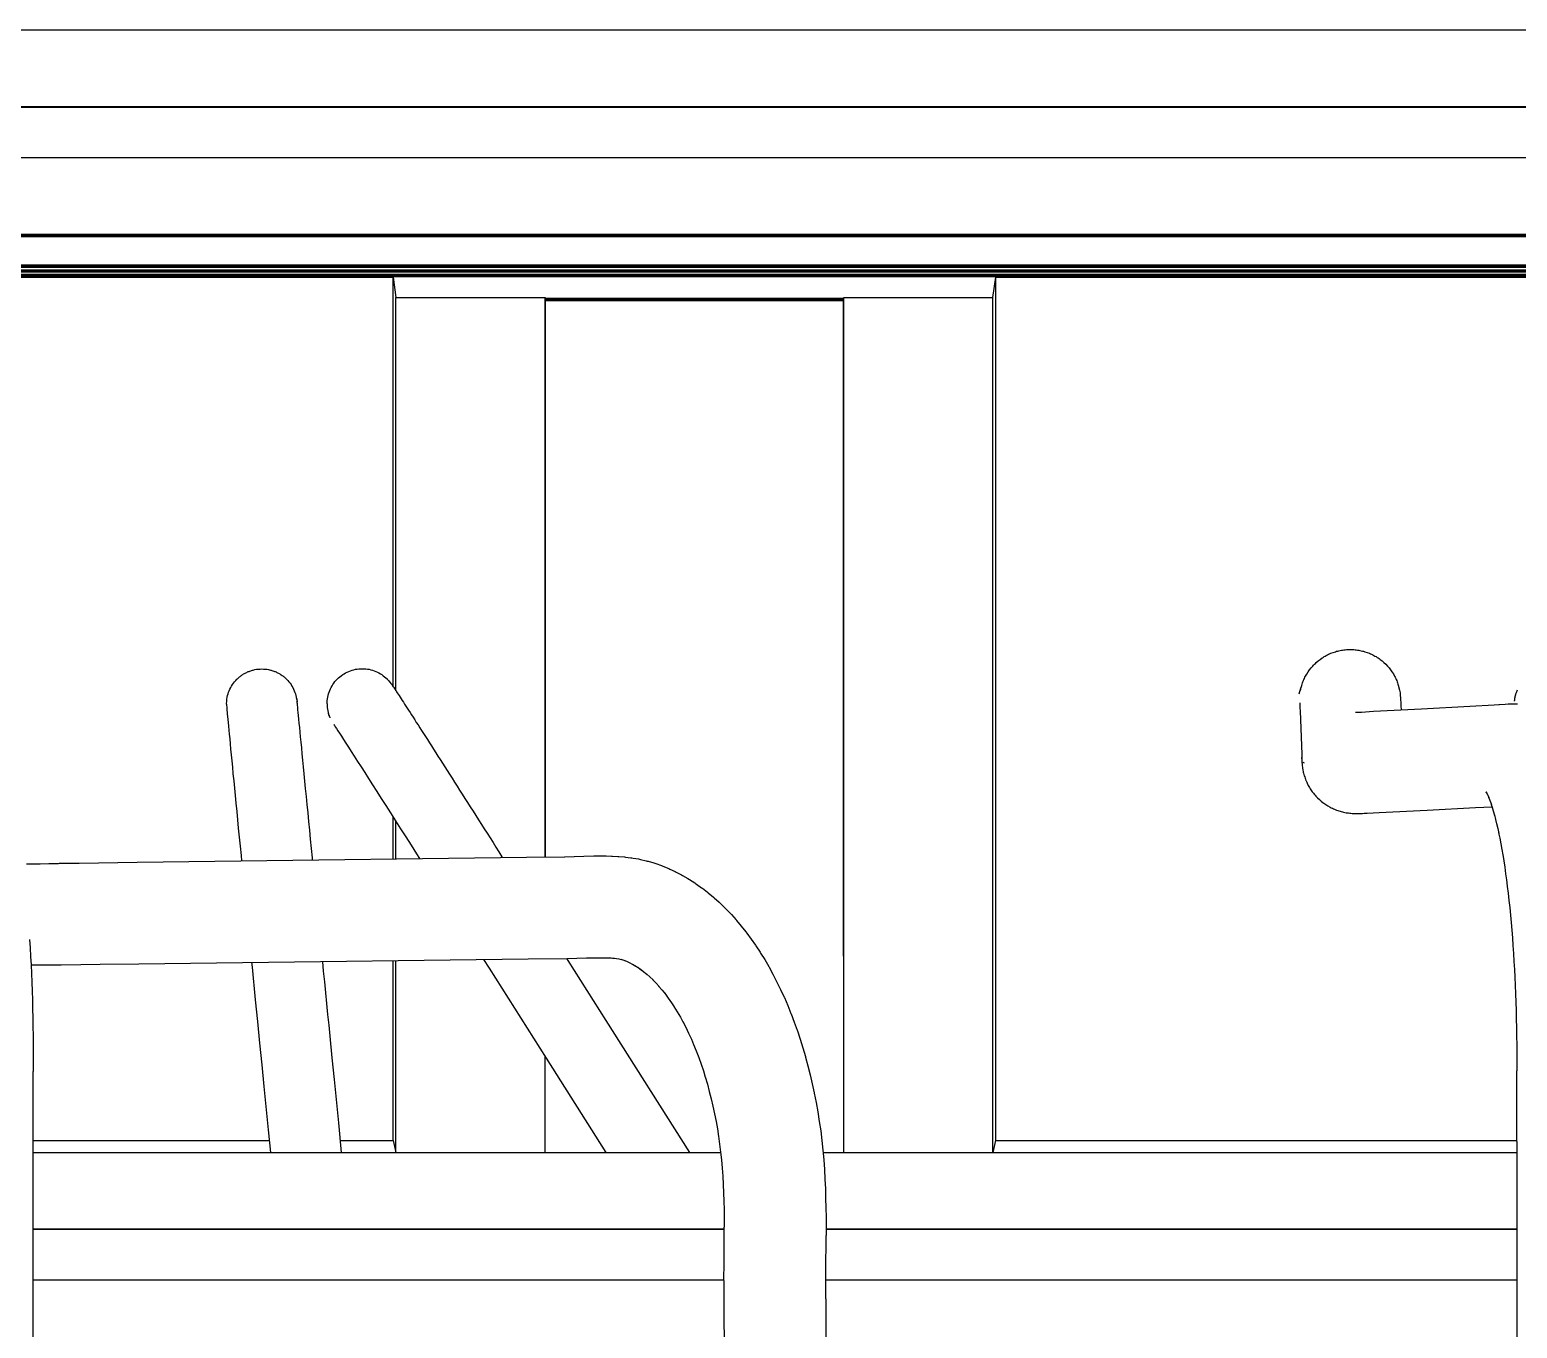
# Model space of a CAD drawing. Header units: millimetres. Extents: x -242 to 242, y -257 to 254.
# Drawn here: x -66 to 81.7, y 124.9 to 253.9 of the extents above; entities that cross this region are included whole.
import ezdxf

# ---------------------------------------------------------------- set-up
doc = ezdxf.new("R2010")
doc.units = ezdxf.units.MM
doc.layers.add('VISIBLE', color=7, linetype='Continuous')

msp = doc.modelspace()

# ---------------------------------------------------------------- linework, layer by layer
at = {"layer": 'VISIBLE'}
for p, q in [((-205.68, 253.92), (205.68, 253.92)), ((-204.15, 246.31), (204.15, 246.31)), ((-198, 246.23), (198, 246.23)), ((-204.15, 241.23), (204.15, 241.23)), ((-205.68, 233.61), (205.68, 233.61)), ((-197.98, 233.52), (197.98, 233.52)), ((-197.98, 233.46), (197.98, 233.46)), ((-197.86, 233.37), (197.86, 233.37)), ((-196.42, 230.56), (196.42, 230.56)), ((-195.41, 230.48), (195.41, 230.48)), ((-195.41, 230.42), (195.41, 230.42)), ((-195.28, 230.33), (195.28, 230.33)), ((-195.08, 230.09), (195.08, 230.09)), ((-195, 230.01), (195, 230.01)), ((-194.96, 229.95), (194.96, 229.95)), ((-194.88, 229.86), (194.88, 229.86)), ((-194.69, 229.63), (194.69, 229.63)), ((-194.62, 229.55), (194.62, 229.55)), ((-194.57, 229.49), (194.57, 229.49)), ((-194.49, 229.4), (194.49, 229.4)), ((-190.47, 229.36), (-29.92, 229.36)), ((-35.58, 229.36), (-35.58, 229.4)), ((-35.57, 229.36), (-35.57, 229.4)), ((-29.92, 188.66), (-29.92, 229.36)), ((-29.92, 229.36), (-29.65, 227.32)), ((29.65, 227.32), (29.92, 229.36)), ((29.92, 143.6), (29.92, 229.36)), ((29.92, 229.36), (190.47, 229.36)), ((35.57, 229.36), (35.57, 229.4)), ((35.58, 229.36), (35.58, 229.4)), ((-29.65, 188.26), (-29.65, 227.32)), ((-29.65, 227.32), (-14.83, 227.32)), ((-14.83, 171.76), (-14.83, 227.32)), ((-14.83, 227.32), (-14.81, 227.07)), ((-14.82, 227.25), (14.82, 227.25)), ((-14.82, 227.17), (14.82, 227.17)), ((-14.81, 227.11), (14.81, 227.11)), ((-14.81, 171.76), (-14.81, 227.07)), ((-14.81, 227.03), (14.81, 227.03)), ((14.81, 227.07), (14.83, 227.32)), ((14.81, 161.91), (14.81, 227.07)), ((14.83, 142.39), (14.83, 227.32)), ((14.83, 227.32), (29.65, 227.32)), ((29.65, 142.39), (29.65, 227.32)), ((63.43, 192.07), (63.67, 192.14)), ((63.67, 192.14), (63.78, 192.18)), ((63.78, 192.18), (63.9, 192.21)), ((63.9, 192.21), (64.02, 192.24)), ((64.02, 192.24), (64.14, 192.26)), ((64.14, 192.26), (64.26, 192.29)), ((64.26, 192.29), (64.38, 192.31)), ((64.38, 192.31), (64.51, 192.32)), ((64.51, 192.32), (64.63, 192.34)), ((64.63, 192.34), (64.75, 192.35)), ((64.75, 192.35), (64.87, 192.35)), ((64.87, 192.35), (65, 192.36)), ((65, 192.36), (65.12, 192.36)), ((65.12, 192.36), (65.24, 192.36)), ((65.24, 192.36), (65.37, 192.35)), ((65.37, 192.35), (65.49, 192.35)), ((65.49, 192.35), (65.61, 192.34)), ((65.61, 192.34), (65.73, 192.32)), ((65.73, 192.32), (65.85, 192.31)), ((65.85, 192.31), (65.98, 192.29)), ((65.98, 192.29), (66.1, 192.26)), ((66.1, 192.26), (66.22, 192.24)), ((66.22, 192.24), (66.34, 192.21)), ((66.34, 192.21), (66.46, 192.18)), ((66.46, 192.18), (66.57, 192.14)), ((66.57, 192.14), (66.81, 192.07)), ((61.24, 190.53), (61.32, 190.62)), ((61.32, 190.62), (61.41, 190.71)), ((61.41, 190.71), (61.49, 190.8)), ((61.49, 190.81), (61.58, 190.89)), ((61.49, 190.8), (61.49, 190.81)), ((61.58, 190.89), (61.67, 190.98)), ((61.67, 190.98), (61.76, 191.06)), ((61.76, 191.06), (61.94, 191.22)), ((61.94, 191.22), (62.14, 191.37)), ((62.14, 191.37), (62.34, 191.52)), ((62.34, 191.52), (62.44, 191.58)), ((62.44, 191.58), (62.54, 191.65)), ((62.54, 191.65), (62.65, 191.71)), ((62.65, 191.71), (62.76, 191.77)), ((62.76, 191.77), (62.87, 191.83)), ((62.87, 191.83), (62.98, 191.88)), ((62.98, 191.88), (63.09, 191.93)), ((63.09, 191.93), (63.2, 191.98)), ((63.2, 191.98), (63.43, 192.07)), ((66.81, 192.07), (67.04, 191.98)), ((67.04, 191.98), (67.15, 191.93)), ((67.15, 191.93), (67.26, 191.88)), ((67.26, 191.88), (67.37, 191.83)), ((67.37, 191.83), (67.48, 191.77)), ((67.48, 191.77), (67.59, 191.71)), ((67.59, 191.71), (67.7, 191.65)), ((67.7, 191.65), (67.8, 191.58)), ((67.8, 191.58), (67.9, 191.52)), ((67.9, 191.52), (68, 191.45)), ((68, 191.45), (68.1, 191.37)), ((68.1, 191.37), (68.3, 191.22)), ((68.3, 191.22), (68.48, 191.06)), ((68.48, 191.06), (68.66, 190.89)), ((68.66, 190.89), (68.83, 190.72)), ((68.83, 190.72), (68.99, 190.53)), ((-45.79, 189.01), (-45.68, 189.15)), ((-45.68, 189.15), (-45.57, 189.28)), ((-45.57, 189.28), (-45.45, 189.4)), ((-45.45, 189.4), (-45.39, 189.46)), ((-45.39, 189.46), (-45.33, 189.52)), ((-45.33, 189.52), (-45.27, 189.58)), ((-45.27, 189.58), (-45.2, 189.63)), ((-45.2, 189.63), (-45.13, 189.69)), ((-45.13, 189.69), (-45.06, 189.74)), ((-45.06, 189.74), (-44.99, 189.79)), ((-44.99, 189.79), (-44.92, 189.84)), ((-44.92, 189.84), (-44.85, 189.88)), ((-44.85, 189.88), (-44.78, 189.93)), ((-44.78, 189.93), (-44.7, 189.97)), ((-44.7, 189.97), (-44.63, 190.01)), ((-44.63, 190.01), (-44.55, 190.05)), ((-44.55, 190.05), (-44.48, 190.09)), ((-44.48, 190.09), (-44.4, 190.13)), ((-44.4, 190.13), (-44.32, 190.16)), ((-44.32, 190.16), (-44.24, 190.19)), ((-44.24, 190.19), (-44.16, 190.22)), ((-44.16, 190.22), (-44.08, 190.25)), ((-44.08, 190.25), (-44, 190.28)), ((-44, 190.28), (-43.91, 190.3)), ((-43.91, 190.3), (-43.83, 190.32)), ((-43.83, 190.32), (-43.66, 190.36)), ((-43.66, 190.36), (-43.49, 190.39)), ((-43.49, 190.39), (-43.32, 190.41)), ((-43.32, 190.41), (-43.15, 190.42)), ((-43.15, 190.42), (-42.98, 190.43)), ((-42.98, 190.43), (-42.81, 190.42)), ((-42.81, 190.42), (-42.64, 190.41)), ((-42.64, 190.41), (-42.47, 190.39)), ((-42.47, 190.39), (-42.3, 190.36)), ((-42.3, 190.36), (-42.21, 190.34)), ((-42.21, 190.34), (-42.13, 190.32)), ((-42.13, 190.32), (-42.05, 190.3)), ((-42.05, 190.3), (-41.97, 190.28)), ((-41.97, 190.28), (-41.88, 190.25)), ((-41.88, 190.25), (-41.8, 190.22)), ((-41.8, 190.22), (-41.72, 190.19)), ((-41.72, 190.19), (-41.64, 190.16)), ((-41.64, 190.16), (-41.56, 190.13)), ((-41.56, 190.13), (-41.48, 190.09)), ((-41.48, 190.09), (-41.41, 190.05)), ((-41.41, 190.05), (-41.33, 190.01)), ((-41.33, 190.01), (-41.26, 189.97)), ((-41.26, 189.97), (-41.18, 189.93)), ((-41.18, 189.93), (-41.11, 189.88)), ((-41.11, 189.88), (-41.04, 189.84)), ((-41.04, 189.84), (-40.97, 189.79)), ((-40.97, 189.79), (-40.9, 189.74)), ((-40.9, 189.74), (-40.83, 189.69)), ((-40.83, 189.69), (-40.76, 189.63)), ((-40.76, 189.63), (-40.7, 189.58)), ((-40.7, 189.58), (-40.69, 189.58)), ((-40.69, 189.58), (-40.63, 189.52)), ((-40.63, 189.52), (-40.51, 189.4)), ((-40.51, 189.4), (-40.39, 189.28)), ((-40.39, 189.28), (-40.28, 189.15)), ((-40.28, 189.15), (-40.17, 189.01)), ((-35.81, 189.03), (-35.71, 189.17)), ((-35.71, 189.17), (-35.59, 189.3)), ((-35.59, 189.3), (-35.47, 189.43)), ((-35.59, 189.3), (-35.59, 189.3)), ((-35.47, 189.43), (-35.35, 189.55)), ((-35.35, 189.55), (-35.22, 189.66)), ((-35.22, 189.66), (-35.08, 189.76)), ((-35.08, 189.76), (-34.94, 189.86)), ((-34.94, 189.86), (-34.8, 189.95)), ((-34.8, 189.95), (-34.65, 190.04)), ((-34.65, 190.04), (-34.5, 190.12)), ((-34.5, 190.12), (-34.34, 190.19)), ((-34.34, 190.19), (-34.18, 190.25)), ((-34.18, 190.25), (-34.01, 190.3)), ((-34.01, 190.3), (-33.85, 190.35)), ((-33.85, 190.35), (-33.68, 190.39)), ((-33.68, 190.39), (-33.51, 190.41)), ((-33.51, 190.41), (-33.34, 190.44)), ((-33.34, 190.44), (-33.17, 190.45)), ((-33.17, 190.45), (-33, 190.45)), ((-33, 190.45), (-32.83, 190.45)), ((-32.83, 190.45), (-32.66, 190.44)), ((-32.66, 190.44), (-32.49, 190.41)), ((-32.49, 190.41), (-32.32, 190.39)), ((-32.32, 190.39), (-32.15, 190.35)), ((-32.15, 190.35), (-31.98, 190.3)), ((-31.98, 190.3), (-31.82, 190.25)), ((-31.82, 190.25), (-31.66, 190.19)), ((-31.66, 190.19), (-31.5, 190.12)), ((-31.5, 190.12), (-31.35, 190.04)), ((-31.35, 190.04), (-31.2, 189.95)), ((-31.2, 189.95), (-31.06, 189.86)), ((-31.06, 189.86), (-30.92, 189.76)), ((-30.92, 189.76), (-30.78, 189.66)), ((-30.78, 189.66), (-30.65, 189.55)), ((-30.65, 189.55), (-30.53, 189.43)), ((-30.53, 189.43), (-30.51, 189.41)), ((-30.51, 189.41), (-30.39, 189.29)), ((-30.39, 189.29), (-30.28, 189.16)), ((-30.28, 189.16), (-30.25, 189.12)), ((60.4, 189.04), (60.44, 189.15)), ((60.44, 189.15), (60.49, 189.27)), ((60.49, 189.27), (60.51, 189.32)), ((60.51, 189.32), (60.54, 189.38)), ((60.54, 189.38), (60.59, 189.49)), ((60.59, 189.49), (60.64, 189.6)), ((60.64, 189.6), (60.7, 189.71)), ((60.7, 189.71), (60.82, 189.92)), ((60.82, 189.92), (60.95, 190.13)), ((60.95, 190.13), (61.09, 190.33)), ((61.09, 190.33), (61.24, 190.53)), ((68.99, 190.53), (69.14, 190.34)), ((69.14, 190.34), (69.28, 190.13)), ((69.28, 190.13), (69.42, 189.93)), ((69.42, 189.93), (69.54, 189.71)), ((69.54, 189.71), (69.59, 189.6)), ((69.59, 189.6), (69.65, 189.49)), ((69.65, 189.49), (69.7, 189.38)), ((69.7, 189.38), (69.75, 189.27)), ((69.75, 189.27), (69.79, 189.15)), ((69.79, 189.15), (69.84, 189.04)), ((-46.41, 187.61), (-46.37, 187.78)), ((-46.37, 187.78), (-46.33, 187.94)), ((-46.33, 187.94), (-46.27, 188.11)), ((-46.27, 188.11), (-46.21, 188.27)), ((-46.21, 188.27), (-46.14, 188.42)), ((-46.14, 188.42), (-46.07, 188.58)), ((-46.07, 188.58), (-45.98, 188.73)), ((-45.98, 188.73), (-45.89, 188.87)), ((-45.89, 188.87), (-45.79, 189.01)), ((-40.17, 189.01), (-40.07, 188.87)), ((-40.07, 188.87), (-39.98, 188.72)), ((-39.98, 188.72), (-39.89, 188.58)), ((-39.89, 188.58), (-39.82, 188.42)), ((-39.82, 188.42), (-39.75, 188.27)), ((-39.75, 188.27), (-39.69, 188.1)), ((-39.69, 188.1), (-39.63, 187.94)), ((-39.63, 187.94), (-39.59, 187.78)), ((-39.59, 187.78), (-39.55, 187.61)), ((-36.43, 187.63), (-36.4, 187.8)), ((-36.4, 187.8), (-36.35, 187.97)), ((-36.35, 187.97), (-36.3, 188.13)), ((-36.3, 188.13), (-36.23, 188.29)), ((-36.23, 188.29), (-36.17, 188.45)), ((-36.17, 188.45), (-36.09, 188.6)), ((-36.09, 188.6), (-36, 188.75)), ((-36, 188.75), (-35.91, 188.89)), ((-35.91, 188.89), (-35.81, 189.03)), ((-30.25, 189.12), (-30.15, 188.99)), ((-30.15, 188.99), (-30.11, 188.93)), ((-30.11, 188.93), (-30.01, 188.79)), ((-30.01, 188.79), (-29.98, 188.75)), ((-29.98, 188.75), (-29.95, 188.7)), ((-29.95, 188.7), (-29.91, 188.64)), ((-29.91, 188.64), (-29.86, 188.57)), ((-29.86, 188.57), (-29.8, 188.48)), ((-29.8, 188.48), (-29.74, 188.39)), ((-29.74, 188.39), (-29.67, 188.29)), ((-29.67, 188.29), (-29.6, 188.17)), ((-29.6, 188.17), (-29.52, 188.05)), ((-29.52, 188.05), (-29.43, 187.92)), ((-29.43, 187.92), (-29.34, 187.78)), ((-29.34, 187.78), (-29.24, 187.63)), ((60.05, 187.94), (60.23, 188.51)), ((60.2, 188.31), (60.23, 188.43)), ((60.2, 188.29), (60.2, 188.31)), ((60.23, 188.51), (60.29, 188.67)), ((60.23, 188.45), (60.26, 188.57)), ((60.23, 188.43), (60.23, 188.45)), ((60.26, 188.57), (60.29, 188.68)), ((60.28, 188.65), (60.29, 188.67)), ((60.29, 188.68), (60.32, 188.8)), ((60.32, 188.8), (60.36, 188.92)), ((60.36, 188.92), (60.4, 189.04)), ((69.84, 189.04), (69.88, 188.92)), ((69.88, 188.92), (69.91, 188.81)), ((69.91, 188.81), (69.98, 188.57)), ((69.98, 188.57), (69.98, 188.56)), ((69.98, 188.56), (70.04, 188.32)), ((70.04, 188.32), (70.08, 188.07)), ((70.08, 188.07), (70.11, 187.83)), ((70.11, 187.83), (70.11, 187.8)), ((70.11, 187.8), (70.13, 187.55)), ((81.51, 187.61), (81.53, 187.69)), ((81.53, 187.69), (81.55, 187.78)), ((81.54, 187.83), (81.6, 187.96)), ((81.55, 187.78), (81.57, 187.86)), ((81.57, 187.86), (81.6, 187.94)), ((81.6, 187.94), (81.62, 188.02)), ((81.62, 188.02), (81.65, 188.1)), ((81.65, 188.1), (81.68, 188.18)), ((81.68, 188.18), (81.71, 188.26)), ((81.71, 188.26), (81.75, 188.34)), ((-46.48, 186.93), (-46.46, 187.27)), ((-46.48, 186.93), (-46.48, 186.89)), ((-46.48, 186.89), (-46.46, 186.55)), ((-46.46, 187.27), (-46.44, 187.44)), ((-46.46, 186.55), (-46.46, 186.5)), ((-46.46, 186.5), (-46.45, 186.42)), ((-46.45, 186.42), (-46.44, 186.3)), ((-46.44, 187.44), (-46.41, 187.61)), ((-46.44, 186.3), (-46.43, 186.14)), ((-39.55, 187.61), (-39.55, 187.59)), ((-39.55, 187.59), (-39.52, 187.43)), ((-39.53, 187.52), (-39.53, 187.51)), ((-39.53, 187.51), (-39.51, 187.43)), ((-39.52, 187.43), (-39.51, 187.39)), ((-39.51, 187.43), (-39.46, 187.16)), ((-39.5, 187.26), (-39.5, 187.23)), ((-39.5, 187.23), (-39.49, 187.19)), ((-39.49, 187.19), (-39.49, 187.11)), ((-39.49, 187.11), (-39.48, 186.99)), ((-39.48, 186.99), (-39.46, 186.83)), ((-39.46, 186.83), (-39.44, 186.62)), ((-39.44, 186.62), (-39.42, 186.38)), ((-39.42, 186.38), (-39.39, 186.11)), ((-36.5, 187.12), (-36.48, 187.29)), ((-36.5, 186.95), (-36.5, 187.12)), ((-36.5, 186.95), (-36.5, 186.78)), ((-36.5, 186.78), (-36.48, 186.61)), ((-36.48, 187.29), (-36.46, 187.46)), ((-36.48, 186.61), (-36.46, 186.44)), ((-36.46, 187.46), (-36.43, 187.63)), ((-36.46, 186.44), (-36.43, 186.27)), ((-36.43, 186.27), (-36.4, 186.1)), ((-29.24, 187.63), (-29.14, 187.47)), ((-29.14, 187.47), (-29.03, 187.3)), ((-29.03, 187.3), (-28.91, 187.12)), ((-28.91, 187.12), (-28.79, 186.94)), ((-28.79, 186.94), (-28.67, 186.74)), ((-28.67, 186.74), (-28.53, 186.53)), ((-28.53, 186.53), (-28.4, 186.32)), ((-28.4, 186.32), (-28.25, 186.1)), ((60.12, 187.06), (60.13, 186.95)), ((60.13, 186.95), (60.13, 186.81)), ((60.13, 186.81), (60.14, 186.67)), ((60.14, 186.67), (60.14, 186.54)), ((60.14, 186.54), (60.15, 186.27)), ((60.15, 186.27), (60.32, 181.93)), ((66.26, 186.15), (67.45, 186.22)), ((67.45, 186.22), (72.23, 186.47)), ((70.13, 187.55), (70.13, 187.5)), ((70.13, 187.5), (70.14, 187.44)), ((70.14, 187.44), (70.14, 187.3)), ((70.14, 187.3), (70.15, 187.16)), ((70.15, 187.16), (70.15, 187.03)), ((70.15, 187.03), (70.17, 186.76)), ((70.17, 186.76), (70.18, 186.36)), ((72.23, 186.47), (77.03, 186.73)), ((77.03, 186.73), (79.43, 186.86)), ((79.43, 186.86), (79.96, 186.89)), ((79.9, 186.88), (80.51, 186.93)), ((79.9, 186.88), (79.9, 186.88)), ((80.51, 186.93), (80.82, 186.95)), ((80.82, 186.95), (80.94, 186.96)), ((80.94, 186.96), (81.06, 186.97)), ((81.06, 186.97), (81.18, 186.97)), ((81.18, 186.97), (81.34, 186.97)), ((81.34, 186.97), (81.46, 186.97)), ((81.46, 187.27), (81.47, 187.35)), ((81.46, 187.23), (81.46, 187.27)), ((81.46, 186.97), (81.59, 186.97)), ((81.47, 187.35), (81.48, 187.44)), ((81.48, 187.44), (81.5, 187.52)), ((81.5, 187.52), (81.51, 187.61)), ((81.59, 186.97), (81.75, 186.96)), ((-46.43, 186.14), (-46.41, 185.94)), ((-46.41, 185.94), (-46.39, 185.7)), ((-46.39, 185.7), (-46.36, 185.42)), ((-46.36, 185.42), (-46.33, 185.1)), ((-46.33, 185.1), (-46.3, 184.75)), ((-46.3, 184.75), (-46.26, 184.36)), ((-39.39, 186.11), (-39.36, 185.79)), ((-39.36, 185.79), (-39.33, 185.44)), ((-39.33, 185.44), (-39.29, 185.05)), ((-39.29, 185.05), (-39.25, 184.62)), ((-36.4, 186.1), (-36.35, 185.93)), ((-36.38, 186.03), (-36.33, 185.8)), ((-36.35, 185.93), (-36.35, 185.92)), ((-36.35, 185.92), (-36.29, 185.76)), ((-36.29, 185.76), (-36.23, 185.6)), ((-36.28, 185.73), (-36.27, 185.7)), ((-36.23, 185.6), (-36.22, 185.58)), ((-35.83, 184.91), (-35.77, 184.82)), ((-35.83, 184.91), (-35.83, 184.91)), ((-35.8, 184.85), (-35.78, 184.83)), ((-35.77, 184.82), (-35.68, 184.68)), ((-28.25, 186.1), (-28.1, 185.87)), ((-28.1, 185.87), (-27.95, 185.63)), ((-27.95, 185.63), (-27.79, 185.38)), ((-27.79, 185.38), (-27.63, 185.12)), ((-27.63, 185.12), (-27.46, 184.86)), ((-27.46, 184.86), (-27.28, 184.58)), ((65.65, 186.12), (65.74, 186.12)), ((65.65, 186.12), (65.65, 186.12)), ((65.67, 186.12), (65.81, 186.12)), ((65.67, 186.12), (65.67, 186.12)), ((65.81, 186.12), (65.96, 186.13)), ((65.96, 186.13), (66.26, 186.15)), ((-46.26, 184.36), (-46.22, 183.94)), ((-46.22, 183.94), (-46.17, 183.48)), ((-46.17, 183.48), (-46.13, 182.98)), ((-39.25, 184.62), (-39.21, 184.16)), ((-39.21, 184.16), (-39.16, 183.67)), ((-39.16, 183.67), (-39.11, 183.14)), ((-35.68, 184.68), (-35.56, 184.5)), ((-35.56, 184.5), (-35.42, 184.29)), ((-35.42, 184.29), (-35.25, 184.04)), ((-35.25, 184.04), (-35.07, 183.75)), ((-35.07, 183.75), (-34.86, 183.42)), ((-34.86, 183.42), (-34.62, 183.06)), ((-27.28, 184.58), (-27.1, 184.3)), ((-27.1, 184.3), (-26.91, 184.01)), ((-26.91, 184.01), (-26.72, 183.72)), ((-26.72, 183.72), (-26.53, 183.41)), ((-26.53, 183.41), (-26.33, 183.1)), ((-46.13, 182.98), (-46.08, 182.45)), ((-46.08, 182.45), (-46.02, 181.89)), ((-46.02, 181.89), (-45.96, 181.3)), ((-39.11, 183.14), (-39.05, 182.58)), ((-39.05, 182.58), (-38.99, 181.98)), ((-38.99, 181.98), (-38.93, 181.36)), ((-34.62, 183.06), (-34.36, 182.66)), ((-34.36, 182.66), (-34.09, 182.22)), ((-34.09, 182.22), (-33.79, 181.76)), ((-33.79, 181.76), (-33.46, 181.25)), ((-26.33, 183.1), (-26.12, 182.78)), ((-26.12, 182.78), (-25.91, 182.45)), ((-25.91, 182.45), (-25.7, 182.11)), ((-25.7, 182.11), (-25.48, 181.77)), ((-25.48, 181.77), (-25.26, 181.42)), ((60.32, 181.93), (60.33, 181.57)), ((-45.96, 181.3), (-45.9, 180.67)), ((-45.9, 180.67), (-45.84, 180.01)), ((-38.93, 181.36), (-38.87, 180.7)), ((-38.87, 180.7), (-38.8, 180.01)), ((-33.46, 181.25), (-33.12, 180.72)), ((-33.12, 180.72), (-32.76, 180.15)), ((-25.26, 181.42), (-25.03, 181.07)), ((-25.03, 181.07), (-24.8, 180.7)), ((-24.8, 180.7), (-24.56, 180.33)), ((-24.56, 180.33), (-24.32, 179.96)), ((60.33, 181.49), (60.33, 181.63)), ((60.33, 181.49), (60.34, 181.17)), ((60.34, 181.17), (60.35, 180.93)), ((60.35, 180.93), (60.36, 180.86)), ((60.36, 180.86), (60.39, 180.61)), ((60.39, 180.61), (60.43, 180.37)), ((60.42, 181.16), (60.48, 181.12)), ((60.42, 181.16), (60.48, 181.12)), ((60.43, 180.37), (60.46, 180.25)), ((60.48, 181.12), (60.57, 181.09)), ((60.48, 181.12), (60.57, 181.09)), ((-45.84, 180.01), (-45.77, 179.32)), ((-45.77, 179.32), (-45.7, 178.6)), ((-38.8, 180.01), (-38.73, 179.29)), ((-38.73, 179.29), (-38.66, 178.54)), ((-32.76, 180.15), (-32.37, 179.55)), ((-32.37, 179.55), (-31.97, 178.92)), ((-31.97, 178.92), (-31.55, 178.26)), ((-24.32, 179.96), (-24.08, 179.58)), ((-24.08, 179.58), (-23.83, 179.19)), ((-23.83, 179.19), (-23.58, 178.79)), ((-23.58, 178.79), (-23.33, 178.39)), ((60.46, 180.25), (60.47, 180.18)), ((60.47, 180.18), (60.5, 180.06)), ((60.5, 180.06), (60.53, 179.94)), ((60.53, 179.94), (60.57, 179.82)), ((60.57, 179.82), (60.61, 179.71)), ((60.61, 179.71), (60.65, 179.59)), ((60.65, 179.59), (60.69, 179.48)), ((60.69, 179.48), (60.73, 179.36)), ((60.73, 179.36), (60.76, 179.3)), ((60.76, 179.3), (60.81, 179.19)), ((60.81, 179.19), (60.86, 179.07)), ((60.86, 179.07), (60.97, 178.85)), ((60.97, 178.85), (61.09, 178.64)), ((-45.7, 178.6), (-45.63, 177.85)), ((-45.63, 177.85), (-45.55, 177.08)), ((-38.66, 178.54), (-38.58, 177.77)), ((-38.58, 177.77), (-38.5, 176.97)), ((-31.55, 178.26), (-31.11, 177.57)), ((-31.11, 177.57), (-30.65, 176.86)), ((-23.33, 178.39), (-23.07, 177.98)), ((-23.07, 177.98), (-22.81, 177.57)), ((-22.81, 177.57), (-22.54, 177.16)), ((61.09, 178.64), (61.16, 178.53)), ((61.16, 178.53), (61.22, 178.43)), ((61.22, 178.43), (61.29, 178.33)), ((61.29, 178.33), (61.37, 178.23)), ((61.37, 178.23), (61.41, 178.17)), ((61.41, 178.17), (61.48, 178.08)), ((61.48, 178.08), (61.56, 177.98)), ((61.56, 177.98), (61.64, 177.89)), ((61.64, 177.89), (61.72, 177.79)), ((61.72, 177.79), (61.89, 177.62)), ((61.89, 177.62), (62.07, 177.45)), ((62.07, 177.45), (62.26, 177.29)), ((78.61, 178.23), (78.7, 178.08)), ((78.61, 178.23), (78.61, 178.23)), ((78.61, 178.23), (78.66, 178.14)), ((78.61, 178.23), (78.61, 178.23)), ((78.61, 178.22), (78.66, 178.15)), ((78.61, 178.22), (78.61, 178.22)), ((78.62, 178.19), (78.67, 178.13)), ((78.62, 178.19), (78.62, 178.19)), ((78.64, 178.2), (78.76, 177.96)), ((78.64, 178.2), (78.64, 178.2)), ((78.67, 178.16), (78.8, 177.88)), ((78.67, 178.16), (78.67, 178.16)), ((78.8, 177.88), (78.89, 177.67)), ((78.88, 177.68), (78.97, 177.45)), ((78.97, 177.46), (79.06, 177.2)), ((78.97, 177.46), (78.97, 177.46)), ((-45.55, 177.08), (-45.47, 176.28)), ((-45.47, 176.28), (-45.39, 175.45)), ((-38.5, 176.97), (-38.42, 176.14)), ((-38.42, 176.14), (-38.34, 175.29)), ((-30.65, 176.86), (-30.18, 176.12)), ((-30.18, 176.12), (-29.69, 175.35)), ((-22.54, 177.16), (-22.27, 176.73)), ((-22.27, 176.73), (-22, 176.3)), ((-22, 176.3), (-21.72, 175.87)), ((-21.72, 175.87), (-21.44, 175.43)), ((62.26, 177.29), (62.45, 177.14)), ((62.45, 177.14), (62.51, 177.09)), ((62.51, 177.09), (62.71, 176.95)), ((62.71, 176.95), (62.92, 176.82)), ((62.92, 176.82), (63.14, 176.7)), ((63.14, 176.7), (63.25, 176.64)), ((63.25, 176.64), (63.36, 176.59)), ((63.36, 176.59), (63.47, 176.54)), ((63.47, 176.54), (63.58, 176.49)), ((63.58, 176.49), (63.7, 176.44)), ((63.7, 176.44), (63.78, 176.41)), ((63.78, 176.41), (63.9, 176.37)), ((63.9, 176.37), (64.01, 176.33)), ((64.01, 176.33), (64.13, 176.29)), ((64.13, 176.29), (64.25, 176.26)), ((64.25, 176.26), (64.37, 176.23)), ((64.37, 176.23), (64.48, 176.2)), ((64.48, 176.2), (64.61, 176.18)), ((64.61, 176.18), (64.73, 176.15)), ((64.73, 176.15), (64.84, 176.14)), ((64.84, 176.14), (64.96, 176.12)), ((64.96, 176.12), (65.08, 176.1)), ((65.08, 176.1), (65.2, 176.09)), ((65.2, 176.09), (65.32, 176.08)), ((65.32, 176.08), (65.45, 176.07)), ((65.45, 176.07), (65.58, 176.07)), ((65.58, 176.07), (65.7, 176.06)), ((65.7, 176.06), (65.82, 176.06)), ((65.82, 176.06), (65.97, 176.06)), ((65.97, 176.06), (66.21, 176.07)), ((66.21, 176.07), (66.36, 176.08)), ((66.36, 176.08), (66.52, 176.09)), ((66.52, 176.09), (66.82, 176.1)), ((66.82, 176.1), (68.01, 176.17)), ((68.01, 176.17), (72.79, 176.41)), ((72.79, 176.41), (77.59, 176.65)), ((77.59, 176.65), (79.22, 176.73)), ((79.06, 177.22), (79.16, 176.92)), ((79.06, 177.22), (79.06, 177.22)), ((79.15, 176.95), (79.27, 176.59)), ((79.15, 176.95), (79.15, 176.95)), ((79.24, 176.66), (79.37, 176.25)), ((79.24, 176.66), (79.24, 176.66)), ((79.37, 176.25), (79.47, 175.87)), ((79.46, 175.92), (79.58, 175.46)), ((79.46, 175.92), (79.46, 175.92)), ((-45.39, 175.45), (-45.31, 174.6)), ((-45.31, 174.6), (-45.22, 173.73)), ((-38.34, 175.29), (-38.25, 174.42)), ((-38.25, 174.42), (-38.16, 173.52)), ((-29.92, 171.56), (-29.92, 175.7)), ((-29.69, 175.35), (-29.19, 174.56)), ((-29.65, 171.56), (-29.65, 175.28)), ((-29.19, 174.56), (-28.67, 173.74)), ((-21.44, 175.43), (-21.16, 174.99)), ((-21.16, 174.99), (-20.88, 174.55)), ((-20.88, 174.55), (-20.59, 174.1)), ((79.58, 175.46), (79.68, 175.04)), ((79.67, 175.08), (79.79, 174.58)), ((79.67, 175.08), (79.67, 175.08)), ((79.79, 174.58), (79.9, 174.07)), ((-45.22, 173.73), (-45.13, 172.83)), ((-38.16, 173.52), (-38.07, 172.6)), ((-28.67, 173.74), (-28.14, 172.91)), ((-28.14, 172.91), (-27.6, 172.05)), ((-20.59, 174.1), (-20.3, 173.64)), ((-20.3, 173.64), (-20.01, 173.18)), ((-20.01, 173.18), (-19.72, 172.72)), ((79.88, 174.16), (79.99, 173.62)), ((79.88, 174.16), (79.88, 174.16)), ((79.99, 173.62), (80.1, 173.06)), ((80.1, 173.06), (80.2, 172.49)), ((-47.63, 171.32), (-16.69, 171.73)), ((-45.13, 172.83), (-45.04, 171.91)), ((-45.04, 171.91), (-44.99, 171.36)), ((-38.07, 172.6), (-37.98, 171.67)), ((-37.98, 171.67), (-37.96, 171.45)), ((-27.6, 172.05), (-27.3, 171.59)), ((-19.72, 172.72), (-19.42, 172.25)), ((-19.42, 172.25), (-19.12, 171.78)), ((-19.12, 171.78), (-19.07, 171.7)), ((-16.69, 171.73), (-12.88, 171.78)), ((-12.92, 171.78), (-10.98, 171.83)), ((-12.92, 171.78), (-12.92, 171.78)), ((-10.98, 171.83), (-9.99, 171.85)), ((-9.99, 171.85), (-9.88, 171.85)), ((-9.88, 171.85), (-9.38, 171.85)), ((-9.38, 171.85), (-8.87, 171.85)), ((-8.87, 171.85), (-8.76, 171.85)), ((-8.76, 171.85), (-8.24, 171.83)), ((-8.24, 171.83), (-8.14, 171.83)), ((-8.14, 171.83), (-7.6, 171.8)), ((-7.6, 171.8), (-7.5, 171.8)), ((-7.5, 171.8), (-6.96, 171.75)), ((-6.96, 171.75), (-6.86, 171.74)), ((-6.86, 171.74), (-6.31, 171.67)), ((-6.31, 171.67), (-6.21, 171.66)), ((-6.21, 171.66), (-6.1, 171.64)), ((-6.1, 171.64), (-5.55, 171.55)), ((-5.55, 171.55), (-5.45, 171.53)), ((-5.45, 171.53), (-5.35, 171.51)), ((-5.35, 171.51), (-4.79, 171.38)), ((80.2, 172.49), (80.29, 171.97)), ((80.29, 171.98), (80.39, 171.37)), ((80.29, 171.98), (80.29, 171.98)), ((-66.36, 171.08), (-65.91, 171.08)), ((-65.91, 171.08), (-65.45, 171.08)), ((-65.45, 171.08), (-64.98, 171.08)), ((-64.98, 171.08), (-64.08, 171.1)), ((-64.13, 171.1), (-63.16, 171.11)), ((-64.13, 171.1), (-64.13, 171.1)), ((-63.16, 171.11), (-63.06, 171.12)), ((-63.06, 171.12), (-61.13, 171.15)), ((-61.13, 171.15), (-59.2, 171.17)), ((-59.2, 171.17), (-55.35, 171.22)), ((-55.35, 171.22), (-47.63, 171.32)), ((-4.79, 171.38), (-4.69, 171.35)), ((-4.69, 171.35), (-4.6, 171.32)), ((-4.6, 171.32), (-4.04, 171.16)), ((-4.04, 171.16), (-3.94, 171.13)), ((-3.94, 171.13), (-3.85, 171.09)), ((-3.85, 171.09), (-3.29, 170.9)), ((-3.29, 170.9), (-3.2, 170.86)), ((-3.2, 170.86), (-2.65, 170.63)), ((-2.65, 170.63), (-2.55, 170.59)), ((-2.55, 170.59), (-2.46, 170.55)), ((-2.46, 170.55), (-1.92, 170.3)), ((-1.92, 170.3), (-1.83, 170.25)), ((-1.83, 170.25), (-1.29, 169.97)), ((-1.29, 169.97), (-1.2, 169.92)), ((-1.2, 169.92), (-0.67, 169.61)), ((80.39, 171.37), (80.48, 170.74)), ((80.48, 170.74), (80.57, 170.09)), ((80.57, 170.09), (80.66, 169.48)), ((-0.67, 169.61), (-0.5, 169.51)), ((-0.5, 169.51), (0.03, 169.17)), ((0.03, 169.17), (0.11, 169.12)), ((0.11, 169.12), (0.19, 169.06)), ((0.19, 169.06), (0.71, 168.69)), ((0.71, 168.69), (0.79, 168.64)), ((0.79, 168.64), (1.3, 168.24)), ((80.65, 169.51), (80.74, 168.83)), ((80.65, 169.51), (80.65, 169.51)), ((80.74, 168.83), (80.82, 168.14)), ((1.3, 168.24), (1.33, 168.21)), ((1.33, 168.21), (1.37, 168.18)), ((1.37, 168.18), (1.88, 167.76)), ((1.88, 167.76), (1.95, 167.7)), ((1.95, 167.7), (2.44, 167.25)), ((2.44, 167.25), (2.51, 167.19)), ((2.51, 167.19), (2.58, 167.13)), ((2.58, 167.13), (3.06, 166.66)), ((80.82, 168.14), (80.9, 167.43)), ((80.9, 167.43), (80.98, 166.72)), ((3.06, 166.66), (3.13, 166.59)), ((3.13, 166.59), (3.61, 166.09)), ((3.61, 166.09), (3.67, 166.03)), ((3.67, 166.03), (4.13, 165.5)), ((4.13, 165.5), (4.19, 165.44)), ((80.98, 166.72), (81.05, 165.98)), ((81.05, 165.98), (81.12, 165.24)), ((4.19, 165.44), (4.65, 164.89)), ((4.65, 164.89), (5.1, 164.32)), ((5.1, 164.32), (5.2, 164.19)), ((5.2, 164.19), (5.64, 163.59)), ((81.12, 165.24), (81.18, 164.49)), ((81.18, 164.49), (81.25, 163.72)), ((-66.04, 163.56), (-65.99, 162.72)), ((-65.99, 162.72), (-65.94, 161.88)), ((5.64, 163.59), (6.07, 162.98)), ((6.07, 162.98), (6.11, 162.91)), ((6.11, 162.91), (6.53, 162.28)), ((81.25, 163.72), (81.3, 162.95)), ((81.3, 162.95), (81.36, 162.16)), ((-65.94, 161.88), (-65.9, 161.03)), ((-62.9, 161.05), (-60.97, 161.08)), ((-60.97, 161.08), (-59.04, 161.1)), ((-59.04, 161.1), (-55.19, 161.15)), ((-55.19, 161.15), (-47.48, 161.25)), ((-47.48, 161.25), (-16.53, 161.63)), ((-44, 161.29), (-43.95, 160.79)), ((-36.96, 161.38), (-36.87, 160.42)), ((-29.92, 143.6), (-29.92, 161.47)), ((-29.65, 142.39), (-29.65, 161.47)), ((-20.95, 161.58), (-20.4, 160.7)), ((-16.53, 161.63), (-12.65, 161.68)), ((-12.72, 161.68), (-12.59, 161.48)), ((-12.65, 161.68), (-11.68, 161.7)), ((-12.59, 161.48), (-11.33, 159.49)), ((-11.68, 161.7), (-10.71, 161.72)), ((-10.71, 161.72), (-9.78, 161.74)), ((-9.97, 161.74), (-9.97, 161.74)), ((-9.97, 161.74), (-9.05, 161.74)), ((-9.05, 161.74), (-8.6, 161.73)), ((-8.6, 161.73), (-8.29, 161.72)), ((-8.37, 161.72), (-7.95, 161.69)), ((-8.37, 161.72), (-8.37, 161.72)), ((-8.15, 161.71), (-7.73, 161.67)), ((-8.15, 161.71), (-8.15, 161.71)), ((-7.73, 161.67), (-7.49, 161.63)), ((-7.52, 161.63), (-7.29, 161.58)), ((-7.31, 161.59), (-7.11, 161.53)), ((-7.2, 161.56), (-6.86, 161.44)), ((-7.2, 161.56), (-7.2, 161.56)), ((-7, 161.49), (-6.63, 161.34)), ((-7, 161.49), (-7, 161.49)), ((-6.69, 161.37), (-6.36, 161.21)), ((-6.69, 161.37), (-6.69, 161.37)), ((-6.48, 161.27), (-6.11, 161.08)), ((-6.48, 161.27), (-6.48, 161.27)), ((-6.17, 161.11), (-5.83, 160.91)), ((-6.17, 161.11), (-6.17, 161.11)), ((6.53, 162.28), (6.57, 162.21)), ((6.57, 162.21), (6.98, 161.55)), ((6.98, 161.55), (7.37, 160.87)), ((14.81, 161.91), (14.82, 162.04)), ((14.81, 161.91), (14.82, 161.91)), ((14.82, 142.39), (14.82, 162.04)), ((81.36, 162.16), (81.4, 161.37)), ((81.4, 161.37), (81.45, 160.56)), ((-65.9, 161.03), (-65.86, 160.17)), ((-65.9, 161.02), (-65.82, 161.02)), ((-65.86, 160.17), (-65.83, 159.3)), ((-65.82, 161.02), (-64.85, 161.02)), ((-64.85, 161.02), (-63.87, 161.04)), ((-63.87, 161.04), (-62.9, 161.05)), ((-43.95, 160.79), (-43.84, 159.72)), ((-43.84, 159.72), (-43.73, 158.65)), ((-36.87, 160.42), (-36.76, 159.34)), ((-20.4, 160.7), (-19.77, 159.71)), ((-19.77, 159.71), (-19.14, 158.72)), ((-5.86, 160.94), (-5.55, 160.74)), ((-5.86, 160.94), (-5.86, 160.94)), ((-5.63, 160.79), (-5.25, 160.52)), ((-5.63, 160.79), (-5.63, 160.79)), ((-5.4, 160.64), (-5.02, 160.34)), ((-5.4, 160.64), (-5.4, 160.64)), ((-5.02, 160.34), (-4.69, 160.07)), ((-4.78, 160.15), (-4.4, 159.81)), ((-4.78, 160.15), (-4.78, 160.15)), ((-4.4, 159.81), (-4.11, 159.53)), ((-4.16, 159.58), (-3.8, 159.2)), ((-4.16, 159.58), (-4.16, 159.58)), ((7.37, 160.87), (7.41, 160.81)), ((7.41, 160.81), (7.79, 160.11)), ((7.79, 160.11), (8.16, 159.39)), ((81.45, 160.56), (81.49, 159.82)), ((81.49, 159.82), (81.53, 159)), ((81.49, 159.82), (81.49, 159.82)), ((-65.83, 159.3), (-65.79, 158.43)), ((-65.79, 158.43), (-65.77, 157.55)), ((-43.73, 158.65), (-43.63, 157.57)), ((-36.76, 159.34), (-36.65, 158.26)), ((-36.65, 158.26), (-36.55, 157.19)), ((-19.14, 158.72), (-18.51, 157.73)), ((-11.33, 159.49), (-8.82, 155.51)), ((-3.8, 159.2), (-3.51, 158.88)), ((-3.56, 158.93), (-3.2, 158.51)), ((-3.56, 158.93), (-3.56, 158.93)), ((-3.2, 158.51), (-2.89, 158.11)), ((-2.96, 158.21), (-2.61, 157.74)), ((-2.96, 158.21), (-2.96, 158.21)), ((8.16, 159.39), (8.19, 159.33)), ((8.19, 159.33), (8.55, 158.59)), ((8.55, 158.59), (8.9, 157.84)), ((81.53, 159), (81.56, 158.17)), ((81.56, 158.17), (81.59, 157.34)), ((-65.77, 157.55), (-65.74, 156.66)), ((-65.74, 156.66), (-65.73, 155.78)), ((-43.63, 157.57), (-43.41, 155.42)), ((-36.55, 157.19), (-36.44, 156.11)), ((-18.51, 157.73), (-17.25, 155.74)), ((-2.61, 157.74), (-2.28, 157.26)), ((-2.28, 157.26), (-2.02, 156.86)), ((-2.04, 156.89), (-1.72, 156.37)), ((-2.04, 156.89), (-2.04, 156.89)), ((8.9, 157.84), (8.93, 157.78)), ((8.93, 157.78), (9.26, 157)), ((9.26, 157), (9.58, 156.21)), ((81.59, 157.34), (81.61, 156.5)), ((-65.73, 155.78), (-65.71, 154.89)), ((-43.41, 155.42), (-43.2, 153.26)), ((-36.44, 156.11), (-36.33, 155.03)), ((-17.25, 155.74), (-14.74, 151.76)), ((-8.82, 155.51), (-0.51, 142.39)), ((-1.72, 156.37), (-1.4, 155.83)), ((-1.4, 155.83), (-1.15, 155.37)), ((-1.17, 155.41), (-0.87, 154.83)), ((-1.17, 155.41), (-1.17, 155.41)), ((9.58, 156.21), (9.6, 156.16)), ((9.6, 156.16), (9.91, 155.35)), ((9.91, 155.35), (10.2, 154.53)), ((81.61, 156.5), (81.63, 155.65)), ((81.63, 155.65), (81.65, 154.8)), ((-65.71, 154.89), (-65.7, 154)), ((-65.7, 154), (-65.69, 153.11)), ((-36.33, 155.03), (-36.23, 153.96)), ((-36.23, 153.96), (-36.01, 151.8)), ((-0.87, 154.83), (-0.58, 154.24)), ((-0.58, 154.24), (-0.31, 153.64)), ((10.2, 154.53), (10.22, 154.48)), ((10.22, 154.48), (10.5, 153.64)), ((81.65, 154.8), (81.66, 153.95)), ((81.66, 153.95), (81.67, 153.09)), ((-65.69, 153.11), (-65.69, 152.22)), ((-65.69, 152.22), (-65.68, 151.33)), ((-43.2, 153.26), (-42.99, 151.11)), ((-0.31, 153.64), (-0.09, 153.13)), ((-0.09, 153.13), (0.17, 152.49)), ((-0.09, 153.13), (-0.09, 153.13)), ((0.17, 152.49), (0.42, 151.84)), ((10.5, 153.64), (10.77, 152.79)), ((10.77, 152.79), (11.02, 151.93)), ((81.67, 153.09), (81.68, 152.23)), ((81.68, 152.23), (81.68, 150.49)), ((-65.68, 151.33), (-65.68, 150.45)), ((-42.99, 151.11), (-42.77, 148.95)), ((-36.01, 151.8), (-35.8, 149.65)), ((-14.83, 142.39), (-14.83, 151.9)), ((-14.82, 142.39), (-14.82, 151.9)), ((-14.74, 151.76), (-8.8, 142.39)), ((0.42, 151.84), (0.66, 151.17)), ((0.66, 151.17), (0.89, 150.49)), ((11.02, 151.93), (11.03, 151.88)), ((11.03, 151.88), (11.27, 151.01)), ((11.27, 151.01), (11.49, 150.12)), ((-65.68, 148.69), (-65.68, 150.45)), ((-35.8, 149.65), (-35.37, 145.34)), ((0.89, 150.49), (1.07, 149.89)), ((1.07, 149.9), (1.28, 149.19)), ((1.07, 149.9), (1.07, 149.9)), ((11.49, 150.12), (11.7, 149.22)), ((81.68, 148.75), (81.68, 150.49)), ((-65.68, 146.93), (-65.68, 148.69)), ((-42.77, 148.95), (-42.35, 144.64)), ((1.28, 149.19), (1.47, 148.47)), ((1.47, 148.47), (1.66, 147.74)), ((11.7, 149.22), (11.9, 148.32)), ((11.9, 148.32), (11.9, 148.28)), ((11.9, 148.28), (12.08, 147.36)), ((81.68, 147), (81.68, 148.75)), ((-65.69, 139.93), (-65.68, 146.93)), ((1.66, 147.74), (1.83, 147)), ((1.83, 147), (1.99, 146.25)), ((12.08, 147.36), (12.25, 146.43)), ((12.25, 146.43), (12.4, 145.49)), ((81.68, 143.5), (81.68, 147)), ((-35.37, 145.34), (-35.08, 142.39)), ((1.99, 146.25), (2.14, 145.49)), ((2.14, 145.49), (2.27, 144.73)), ((12.4, 145.49), (12.54, 144.55)), ((-65.69, 143.6), (-42.24, 143.6)), ((-42.35, 144.64), (-42.12, 142.39)), ((-35.2, 143.6), (-29.92, 143.6)), ((-29.92, 143.6), (-29.66, 142.39)), ((2.27, 144.73), (2.39, 143.99)), ((2.39, 144.01), (2.5, 143.23)), ((2.39, 144.01), (2.39, 144.01)), ((12.54, 144.55), (12.65, 143.6)), ((12.65, 143.6), (12.76, 142.64)), ((29.66, 142.39), (29.92, 143.6)), ((29.92, 143.6), (81.68, 143.6)), ((81.68, 143.5), (81.68, 139.99)), ((-65.69, 142.39), (2.61, 142.39)), ((2.5, 143.23), (2.6, 142.44)), ((2.6, 142.44), (2.69, 141.65)), ((12.76, 142.64), (12.84, 141.68)), ((12.78, 142.39), (81.68, 142.39)), ((2.69, 141.65), (2.76, 140.84)), ((2.76, 140.84), (2.81, 140.03)), ((12.84, 141.68), (12.84, 141.66)), ((12.84, 141.66), (12.91, 140.7)), ((12.91, 140.7), (12.96, 139.75)), ((-65.69, 27.83), (-65.69, 139.93)), ((2.81, 140.03), (2.86, 139.21)), ((2.86, 139.21), (2.89, 138.38)), ((12.96, 139.75), (13.01, 138.8)), ((81.68, 139.99), (81.68, 27.83)), ((2.89, 138.38), (2.92, 137.55)), ((2.92, 137.55), (2.94, 136.7)), ((13.01, 138.8), (13.03, 137.85)), ((13.03, 137.85), (13.05, 136.91)), ((2.94, 136.7), (2.95, 134.98)), ((13.05, 136.91), (13.07, 135.98)), ((13.07, 135.98), (13.07, 135.06)), ((-65.69, 134.81), (2.95, 134.81)), ((-65.69, 134.77), (2.95, 134.77)), ((2.95, 133.23), (2.95, 134.98)), ((13.07, 135.06), (13.07, 134.14)), ((13.07, 134.81), (81.68, 134.81)), ((13.07, 134.77), (81.68, 134.77)), ((2.94, 131.46), (2.95, 133.23)), ((13.06, 131.44), (13.07, 133.23)), ((13.07, 133.23), (13.07, 134.14)), ((2.93, 129.67), (2.94, 131.46)), ((13.06, 127.87), (13.06, 131.44)), ((-65.69, 129.76), (2.93, 129.76)), ((2.93, 129.67), (2.93, 127.88)), ((13.06, 129.76), (81.68, 129.76)), ((2.93, 127.88), (2.94, 113.58)), ((13.06, 127.87), (13.06, 113.58))]:
    msp.add_line(p, q, dxfattribs=at)

doc.saveas('drawing.dxf')
